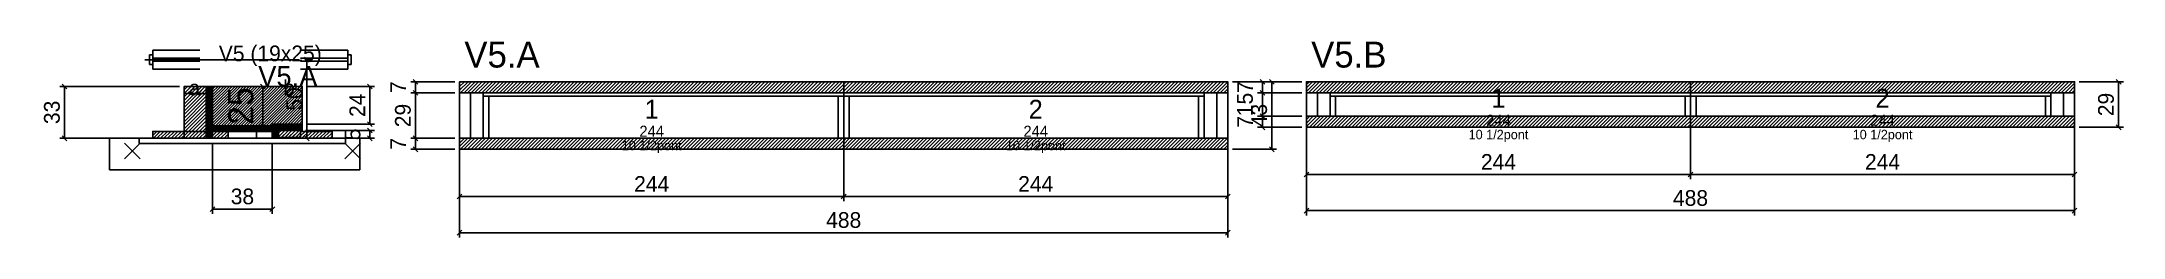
# Model space of a CAD drawing. Extents: x -69 to 1254, y -92 to 32.
import ezdxf
from ezdxf.enums import TextEntityAlignment as Align

# ---------------------------------------------------------------- set-up
doc = ezdxf.new("R2010")
doc.units = 0
for name, color, linetype in [('5', 5, 'Continuous'), ('barrote', 126, 'Continuous'), ('CONCRETO', 251, 'Continuous'), ('COTA', 241, 'Continuous'), ('Cota Seção (2x)', 241, 'Continuous'), ('detalhes', 7, 'Continuous'), ('Hachura', 251, 'Continuous'), ('Madeira', 126, 'Continuous'), ('NOMENCLATURA', 7, 'Continuous'), ('Painéis', 200, 'Continuous'), ('presilha', 224, 'Continuous'), ('SARR_2.2x7', 40, 'Continuous'), ('SARR_3.5x7', 81, 'Continuous'), ('SCO-___-LAJ', 224, 'Continuous'), ('TENSOR', 224, 'Continuous'), ('texto', 7, 'Continuous'), ('Texto Seção', 7, 'Continuous')]:
    doc.layers.add(name, color=color, linetype=linetype)
doc.dimstyles.new('PAINEL', dxfattribs={"dimtxt": 10, "dimasz": 3, "dimexe": 3, "dimexo": 3, "dimgap": 3, "dimtad": 1, "dimblk": 'OBLIQUE', "dimblk1": 'OBLIQUE', "dimcen": 2.5, "dimclrd": 4, "dimclre": 4, "dimclrt": 240, "dimazin": 3, "dimtfac": 1, "dimtmove": 0, "dimatfit": 3})
doc.dimstyles.new('SECAO2X', dxfattribs={"dimtxt": 16, "dimasz": 3, "dimexe": 3, "dimexo": 3, "dimgap": 3, "dimtad": 1, "dimblk": 'OBLIQUE', "dimblk1": 'OBLIQUE', "dimcen": 2.5, "dimclrd": 4, "dimclre": 4, "dimclrt": 240, "dimazin": 3, "dimtfac": 1, "dimtmove": 0, "dimatfit": 3})

# ---------------------------------------------------------------- blocks, each defined once
blk = doc.blocks.new('_OBLIQUE')
at = {"color": 0, "linetype": 'BYBLOCK'}
blk.add_line((-0.5, -0.5), (0.5, 0.5), dxfattribs=at)

msp = doc.modelspace()

# ---------------------------------------------------------------- hatches: boundary and pattern name
at = {"layer": 'COTA'}
h = msp.add_hatch(dxfattribs=at)
h.set_pattern_fill('ANSI31', scale=0.4)
h.paths.add_polyline_path([(40, -21), (40, 4), (97, 4), (97, -20), (78, -20), (78, -21)])
h = msp.add_hatch(dxfattribs=at)
h.set_pattern_fill('ANSI31', scale=0.5)
h.paths.add_polyline_path([(197, 0), (441, 0), (441, 7), (197, 7)])
h = msp.add_hatch(dxfattribs=at)
h.set_pattern_fill('ANSI31', scale=0.5)
h.paths.add_polyline_path([(441, 0), (685, 0), (685, 7), (441, 7)])
h = msp.add_hatch(dxfattribs=at)
h.set_pattern_fill('ANSI31', scale=0.5)
h.paths.add_polyline_path([(735, 0), (979, 0), (979, 7), (735, 7)])
h = msp.add_hatch(dxfattribs=at)
h.set_pattern_fill('ANSI31', scale=0.5)
h.paths.add_polyline_path([(979, 0), (1223, 0), (1223, 7), (979, 7)])
h = msp.add_hatch(dxfattribs=at)
h.set_pattern_fill('ANSI31', scale=0.5)
h.paths.add_polyline_path([(735, -22), (979, -22), (979, -15), (735, -15)])
h = msp.add_hatch(dxfattribs=at)
h.set_pattern_fill('ANSI31', scale=0.5)
h.paths.add_polyline_path([(979, -22), (1223, -22), (1223, -15), (979, -15)])
h = msp.add_hatch(dxfattribs=at)
h.set_pattern_fill('ANSI31', scale=0.5)
h.paths.add_polyline_path([(197, -36), (441, -36), (441, -29), (197, -29)])
h = msp.add_hatch(dxfattribs=at)
h.set_pattern_fill('ANSI31', scale=0.5)
h.paths.add_polyline_path([(441, -36), (685, -36), (685, -29), (441, -29)])
at = {"layer": 'Hachura'}
h = msp.add_hatch(dxfattribs=at)
h.set_pattern_fill('ANSI31', scale=0.5)
h.paths.add_polyline_path([(22, -29), (36, -29), (36, 4), (22, 4)])
h = msp.add_hatch(dxfattribs=at)
h.set_pattern_fill('ANSI31', scale=0.5)
h.paths.add_polyline_path([(22, -0.4), (36, -0.4), (36, 4), (22, 4)])
h = msp.add_hatch(dxfattribs=at)
h.set_pattern_fill('SOLID')
h.paths.add_polyline_path([(36, -29), (40, -29), (40, 4), (36, 4)])
h = msp.add_hatch(dxfattribs=at)
h.set_pattern_fill('ANSI31', scale=0.5)
h.paths.add_polyline_path([(2, -29), (22, -29), (22, -24.6), (2, -24.6)])
h = msp.add_hatch(dxfattribs=at)
h.set_pattern_fill('SOLID')
h.paths.add_polyline_path([(40, -24.6), (78, -24.6), (78, -21), (40, -21)])
h = msp.add_hatch(dxfattribs=at)
h.set_pattern_fill('ANSI31', scale=0.5)
h.paths.add_polyline_path([(40, -29), (50, -29), (50, -24.6), (40, -24.6)])
h = msp.add_hatch(dxfattribs=at)
h.set_pattern_fill('SOLID')
h.paths.add_polyline_path([(78, -24), (97, -24), (97, -20), (78, -20)])
h = msp.add_hatch(dxfattribs=at)
h.set_pattern_fill('SOLID')
h.paths.add_polyline_path([(78, -29), (82, -29), (82, -24), (78, -24)])
h = msp.add_hatch(dxfattribs=at)
h.set_pattern_fill('ANSI31', scale=0.5)
h.paths.add_polyline_path([(82, -29), (96, -29), (96, -24), (82, -24)])
h = msp.add_hatch(dxfattribs=at)
h.set_pattern_fill('ANSI31', scale=0.5)
h.paths.add_polyline_path([(82, -28.4), (96, -28.4), (96, -24), (82, -24)])
h = msp.add_hatch(dxfattribs=at)
h.set_pattern_fill('ANSI31', scale=0.5)
h.paths.add_polyline_path([(96, -29), (116, -29), (116, -24.6), (96, -24.6)])

# ---------------------------------------------------------------- linework, layer by layer
for p, q in [((2, 27), (32, 27)), ((2, 27), (2, 15)), ((96, 27), (126, 27)), ((126, 27), (126, 15)), ((0, 24), (0, 18)), ((2, 24), (0, 24)), ((2, 18), (0, 18)), ((2, 22), (32, 22)), ((2, 20), (32, 20)), ((2, 15), (32, 15)), ((96, 22), (126, 22)), ((96, 20), (126, 20)), ((96, 15), (126, 15)), ((126, 24), (128, 24)), ((126, 18), (128, 18)), ((128, 24), (128, 18))]:
    msp.add_line(p, q)
at = {"layer": 'barrote'}
msp.add_lwpolyline([(-25.5, -49), (133.5, -49), (133.5, -29), (-25.5, -29)], close=True, dxfattribs=at)
at = {"layer": 'CONCRETO'}
msp.add_lwpolyline([(40, -21), (40, 4), (97, 4), (97, -20), (78, -20), (78, -21)], close=True, dxfattribs=at)
at = {"layer": 'Madeira'}
for points in [[(22, -29), (36, -29), (36, 4), (22, 4)], [(22, -0.4), (36, -0.4), (36, 4), (22, 4)], [(2, -29), (22, -29), (22, -24.6), (2, -24.6)], [(22, -29), (36, -29), (36, -24.6), (22, -24.6)], [(40, -29), (50, -29), (50, -24.6), (40, -24.6)], [(68, -29), (78, -29), (78, -24.6), (68, -24.6)], [(82, -29), (96, -29), (96, -24), (82, -24)], [(82, -28.4), (96, -28.4), (96, -24), (82, -24)], [(96, -29), (116, -29), (116, -24.6), (96, -24.6)]]:
    msp.add_lwpolyline(points, close=True, dxfattribs=at)
at = {"layer": 'Painéis'}
for p, q in [((197, 0), (441, 0)), ((197, -29), (197, 0)), ((441, -29), (441, 0)), ((441, -29), (441, 0)), ((441, 0), (685, 0)), ((441, -29), (441, 0)), ((685, -29), (685, 0)), ((735, 0), (979, 0)), ((735, -15), (735, 0)), ((979, -15), (979, 0)), ((979, -15), (979, 0)), ((979, 0), (1223, 0)), ((979, -15), (979, 0)), ((1223, -15), (1223, 0)), ((735, -15), (979, -15)), ((979, -15), (1223, -15)), ((197, -29), (441, -29)), ((441, -29), (685, -29))]:
    msp.add_line(p, q, dxfattribs=at)
for points in [[(36, -29), (40, -29), (40, 4), (36, 4)], [(40, -24.6), (78, -24.6), (78, -21), (40, -21)], [(78, -24), (97, -24), (97, -20), (78, -20)], [(78, -29), (82, -29), (82, -24), (78, -24)]]:
    msp.add_lwpolyline(points, close=True, dxfattribs=at)
at = {"layer": 'presilha'}
for p, q in [((-16, -42), (-6, -32)), ((-16, -32), (-6, -42)), ((124, -42), (134, -32)), ((124, -32), (134, -42))]:
    msp.add_line(p, q, dxfattribs=at)
at = {"layer": 'SARR_2.2x7'}
for p, q in [((204, -29), (204, 0)), ((678, -29), (678, 0)), ((742, -15), (742, 0)), ((1216, -15), (1216, 0)), ((212, -2.2), (441, -2.2)), ((441, -2.2), (670, -2.2)), ((750, -2.2), (979, -2.2)), ((979, -2.2), (1208, -2.2))]:
    msp.add_line(p, q, dxfattribs=at)
at = {"layer": 'SARR_3.5x7'}
for p, q in [((212, -29), (212, 0)), ((441, -29), (441, 0)), ((441, -29), (441, 0)), ((670, -29), (670, 0)), ((750, -15), (750, 0)), ((979, -15), (979, 0)), ((979, -15), (979, 0)), ((1208, -15), (1208, 0)), ((215.5, -29), (215.5, -2.2)), ((437.5, -29), (437.5, -2.2)), ((444.5, -29), (444.5, -2.2)), ((666.5, -29), (666.5, -2.2)), ((753.5, -15), (753.5, -2.2)), ((975.5, -15), (975.5, -2.2)), ((982.5, -15), (982.5, -2.2)), ((1204.5, -15), (1204.5, -2.2)), ((750, -15), (753.5, -15)), ((975.5, -15), (979, -15)), ((979, -15), (982.5, -15)), ((1204.5, -15), (1208, -15)), ((212, -29), (215.5, -29)), ((437.5, -29), (441, -29)), ((441, -29), (444.5, -29)), ((666.5, -29), (670, -29))]:
    msp.add_line(p, q, dxfattribs=at)
at = {"layer": 'SCO-___-LAJ'}
for points in [[(197, 0), (441, 0), (441, 7), (197, 7)], [(441, 0), (685, 0), (685, 7), (441, 7)], [(735, 0), (979, 0), (979, 7), (735, 7)], [(979, 0), (1223, 0), (1223, 7), (979, 7)], [(735, -22), (979, -22), (979, -15), (735, -15)], [(979, -22), (1223, -22), (1223, -15), (979, -15)], [(-6.5, -32.2), (124.5, -32.2), (124.5, -29), (-6.5, -29)], [(197, -36), (441, -36), (441, -29), (197, -29)], [(441, -36), (685, -36), (685, -29), (441, -29)]]:
    msp.add_lwpolyline(points, close=True, dxfattribs=at)
at = {"layer": 'TENSOR'}
msp.add_line((-3, 21), (95, 21), dxfattribs=at)

# ---------------------------------------------------------------- texts
at = {"layer": '5'}
for s, height, p in [('1', 12, (857, -3.5)), ('2', 12, (1101, -3.5)), ('1', 12, (319, -10.5)), ('2', 12, (563, -10.5)), ('244', 7, (319, -24.5)), ('244', 7, (563, -24.5)), ('244', 7, (857, -17.5)), ('244', 7, (1101, -17.5))]:
    msp.add_text(s, height=height, dxfattribs=at).set_placement(p, align=Align.MIDDLE_CENTER)
at = {"layer": 'detalhes'}
for s, p in [('a', (25, -1.7)), ('b', (85, -1.7)), ('c', (50, -18.5))]:
    msp.add_text(s, height=9.6, dxfattribs=at).set_placement(p)
at = {"layer": 'NOMENCLATURA'}
for s, p in [('V5.A', (200, 16)), ('V5.B', (738, 16))]:
    msp.add_text(s, height=16.5, dxfattribs=at).set_placement(p)
at = {"layer": 'texto', "char_height": 6, "attachment_point": 5}
for insert in [(857, -27.5), (1101, -27.5), (319, -34.5), (563, -34.5)]:
    msp.add_mtext('10 1/2pont', dxfattribs=dict(at, insert=insert))
at = {"layer": 'Texto Seção'}
for s, height, p in [('V5 (19x25)', 10, (44, 20)), ('V5.A', 13, (69, 4))]:
    msp.add_text(s, height=height, dxfattribs=at).set_placement(p)

# ---------------------------------------------------------------- dimensions: what is measured, and where the dimension line sits
at = {"layer": 'COTA'}
for base, p1, p2 in [((100, -29), (96, -29), (96, 21)), ((-54, -29), (2, -29), (22, 4)), ((140, -20), (97, -20), (97, 4)), ((169, 0), (197, 0), (197, 7)), ((169, -29), (197, -29), (197, 0)), ((713, -36), (685, -36), (685, 7)), ((707, 0), (735, 0), (735, 7)), ((707, -15), (735, -15), (735, 0)), ((1251, -22), (1223, -22), (1223, 7)), ((140, -29), (96, -29), (96, -24)), ((707, -22), (735, -22), (735, -15)), ((169, -36), (197, -36), (197, -29))]:
    msp.add_linear_dim(base=base, p1=p1, p2=p2, angle=90, dimstyle='PAINEL', dxfattribs=at).render()
for base, p1, p2 in [((735, -52), (735, -15), (979, -15)), ((735, -75), (735, -15), (1223, -15)), ((979, -52), (979, -15), (1223, -15)), ((40, -74), (40, -29), (78, -29)), ((197, -66), (197, -29), (441, -29)), ((197, -89), (197, -29), (685, -29)), ((441, -66), (441, -29), (685, -29))]:
    msp.add_linear_dim(base=base, p1=p1, p2=p2, dimstyle='PAINEL', dxfattribs=at).render()
at = {"layer": 'Cota Seção (2x)'}
msp.add_linear_dim(base=(72, -21), p1=(40, -21), p2=(40, 4), angle=90, dimstyle='SECAO2X', dxfattribs=at).render()

doc.saveas('drawing.dxf')
